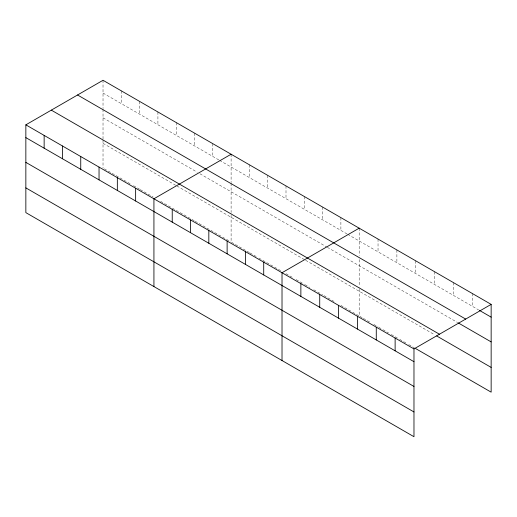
<?xml version="1.0" encoding="UTF-8"?>
<svg xmlns="http://www.w3.org/2000/svg" width="517" height="517" viewBox="0 0 517 517"><rect width="100%" height="100%" fill="white"/><g stroke="black" fill="none" stroke-linecap="round" stroke-linejoin="round"><path stroke-width="0.39" stroke-dasharray="2.58 1.94" d="M103.025 93.06L218.904 159.966M219.583 160.36L346.991 233.917M347.663 234.304L478.58 309.89M103.025 117.818L197.223 172.2M199.93 173.764L326.66 246.932M327.339 247.32L457.635 322.55M103.025 143.319L176.213 185.577M176.892 185.971L304.293 259.528M305.65 260.31L434.597 334.751M104.376 168.859L130.807 184.117M133.515 185.681L139.616 189.203M140.294 189.597L153.174 197.029M160.625 201.333L194.508 220.895M195.187 221.289L230.427 241.633M249.401 252.587L231.105 242.021L231.105 213.282M250.079 252.981L256.18 256.503M258.888 258.067L281.933 271.367M285.998 273.713L293.449 278.017M296.163 279.587L304.293 284.279M304.972 284.673L309.715 287.407M313.78 289.759L322.589 294.845M323.946 295.627L335.468 302.277M340.89 305.405L359.186 315.971L359.186 287.232M359.884 316.372L362.675 317.987M363.373 318.388L370.359 322.421M373.849 324.437L378.037 326.854M378.735 327.261L382.231 329.271M382.929 329.678L388.513 332.903M391.304 334.512L398.988 338.952M399.686 339.352L405.968 342.978M408.76 344.593L414.343 347.818M472.299 293.488L472.299 306.258M453.448 282.599L453.448 295.375M434.597 271.716L434.597 284.492M415.746 260.833L415.746 273.609M396.888 249.95L396.888 262.726M378.037 239.067L378.037 251.844M359.186 228.178L359.186 255.657M359.186 259.521L359.186 286.437M340.89 217.618L340.89 230.395M322.589 207.052L322.589 219.828M304.293 196.486L304.293 209.262M285.998 185.926L285.998 198.702M267.703 175.36L267.703 188.136M249.401 164.794L249.401 177.57M231.105 154.234L231.105 182.482M231.105 183.257L231.105 212.487M212.81 143.668L212.81 156.444M194.508 133.108L194.508 145.884M176.213 122.542L176.213 135.318M157.918 111.976L157.918 124.752M139.616 101.416L139.616 114.192M121.321 90.85L121.321 103.626M103.025 80.284L103.025 108.531M103.025 109.307L103.025 139.338M103.025 140.133L103.025 168.077"/><path stroke-width="0.78" d="M25.85 124.843L413.975 348.923L413.975 436.716L25.85 212.629L25.85 124.843L103.025 80.284L491.15 304.371L491.15 392.157L415.746 348.626M231.105 154.234L153.93 198.787L153.93 286.58M359.186 228.178L282.017 272.737L282.017 360.523M413.975 348.923L491.15 304.371M479.278 310.29L491.15 317.147M77.556 94.986L465.681 319.073M458.333 322.951L491.15 341.899M51.319 110.14L439.444 334.221M436.691 335.96L491.15 367.406M25.85 137.619L413.975 361.7M25.85 162.37L413.975 386.457M25.85 187.878L413.975 411.959M395.124 338.04L395.124 350.817M376.273 327.158L376.273 339.934M357.421 316.275L357.421 329.051M338.57 305.385L338.57 318.162M319.719 294.503L319.719 307.279M300.868 283.62L300.868 296.396M263.715 262.171L263.715 274.947M245.42 251.605L245.42 264.381M227.125 241.045L227.125 253.821M208.823 230.479L208.823 243.255M190.527 219.919L190.527 232.695M172.232 209.353L172.232 222.129M135.635 188.227L135.635 201.003M117.34 177.661L117.34 190.437M99.038 167.094L99.038 179.871M80.742 156.535L80.742 169.311M62.447 145.968L62.447 158.745M44.145 135.402L44.145 148.179"/></g></svg>
